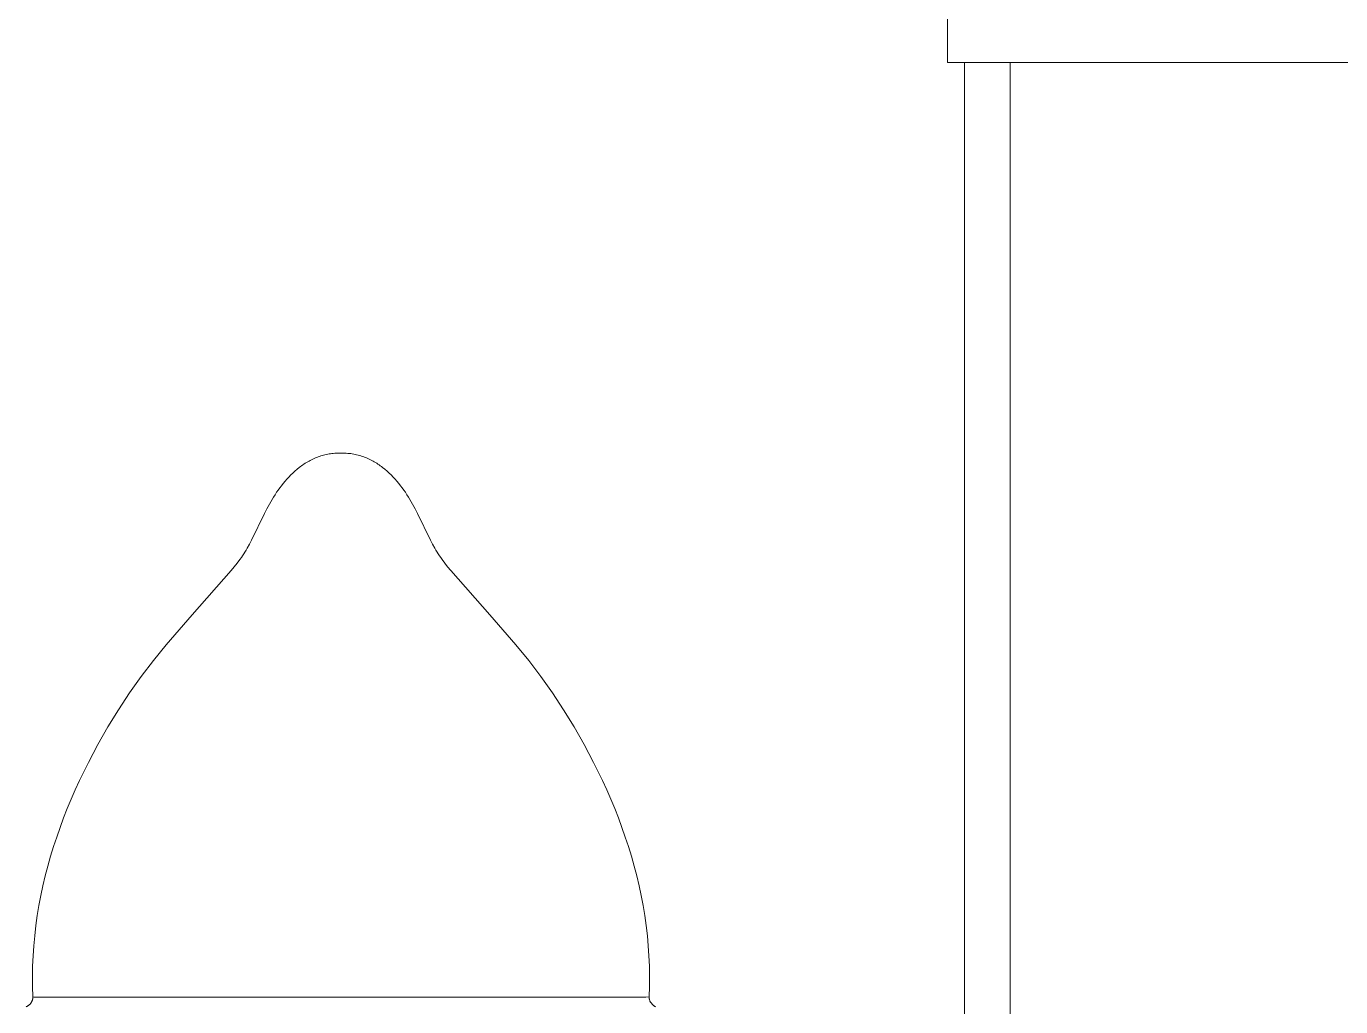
# Model space of a CAD drawing. Header units: millimetres. Extents: x 311 to 4068, y 1050 to 3803.
# Drawn here: x 482 to 597.2, y 3436.7 to 3522.6 of the extents above; entities that cross this region are included whole.
import ezdxf

# ---------------------------------------------------------------- set-up
doc = ezdxf.new("R2010")
doc.units = ezdxf.units.MM
doc.layers.add('ZANO_R', color=7, linetype='Continuous', lineweight=0)

msp = doc.modelspace()

# ---------------------------------------------------------------- linework, layer by layer
at = {"layer": 'ZANO_R'}
for p, q in [((562.74, 3567.05), (562.74, 3519.42)), ((562.74, 3519.42), (914.74, 3519.42)), ((564.24, 3519.42), (564.24, 3403.29)), ((568.24, 3403.29), (568.24, 3519.42)), ((506.68, 3484.43), (506.79, 3484.5)), ((506.79, 3484.5), (506.9, 3484.56)), ((506.9, 3484.56), (507.01, 3484.62)), ((507.01, 3484.62), (507.13, 3484.67)), ((507.13, 3484.67), (507.25, 3484.73)), ((507.25, 3484.73), (507.36, 3484.78)), ((507.36, 3484.78), (507.48, 3484.82)), ((507.48, 3484.82), (507.6, 3484.87)), ((507.6, 3484.87), (507.72, 3484.91)), ((507.72, 3484.91), (507.83, 3484.95)), ((507.83, 3484.95), (507.95, 3484.98)), ((507.95, 3484.98), (508.07, 3485.02)), ((508.07, 3485.02), (508.19, 3485.05)), ((508.19, 3485.05), (508.31, 3485.07)), ((508.31, 3485.07), (508.43, 3485.1)), ((508.43, 3485.1), (508.56, 3485.12)), ((508.56, 3485.12), (508.68, 3485.14)), ((508.68, 3485.14), (508.8, 3485.15)), ((508.8, 3485.15), (508.92, 3485.17)), ((508.92, 3485.17), (509.05, 3485.18)), ((509.05, 3485.18), (509.17, 3485.18)), ((509.17, 3485.18), (509.29, 3485.19)), ((509.29, 3485.19), (509.42, 3485.19)), ((509.42, 3485.19), (509.44, 3485.19)), ((509.44, 3485.19), (509.67, 3485.19)), ((509.59, 3485.19), (509.54, 3485.19)), ((509.67, 3485.19), (509.59, 3485.19)), ((509.67, 3485.19), (509.8, 3485.19)), ((509.8, 3485.19), (509.93, 3485.19)), ((509.93, 3485.19), (510.06, 3485.18)), ((510.06, 3485.18), (510.19, 3485.17)), ((510.19, 3485.17), (510.32, 3485.16)), ((510.32, 3485.16), (510.45, 3485.15)), ((510.45, 3485.15), (510.58, 3485.13)), ((510.58, 3485.13), (510.71, 3485.11)), ((510.71, 3485.11), (510.83, 3485.08)), ((510.83, 3485.08), (510.96, 3485.05)), ((510.96, 3485.05), (511.09, 3485.02)), ((511.09, 3485.02), (511.21, 3484.99)), ((511.21, 3484.99), (511.34, 3484.95)), ((511.34, 3484.95), (511.46, 3484.91)), ((511.46, 3484.91), (511.58, 3484.87)), ((511.58, 3484.87), (511.7, 3484.82)), ((511.7, 3484.82), (511.82, 3484.78)), ((511.82, 3484.78), (511.94, 3484.73)), ((511.94, 3484.73), (512.06, 3484.67)), ((512.06, 3484.67), (512.17, 3484.62)), ((512.17, 3484.62), (512.29, 3484.56)), ((512.29, 3484.56), (512.4, 3484.5)), ((512.4, 3484.5), (512.51, 3484.43)), ((505.19, 3483.28), (505.37, 3483.45)), ((505.37, 3483.45), (505.56, 3483.62)), ((505.56, 3483.62), (505.75, 3483.78)), ((505.75, 3483.78), (505.94, 3483.94)), ((505.94, 3483.94), (506.04, 3484.02)), ((506.04, 3484.02), (506.14, 3484.09)), ((506.14, 3484.09), (506.25, 3484.16)), ((506.25, 3484.16), (506.35, 3484.23)), ((506.35, 3484.23), (506.46, 3484.3)), ((506.46, 3484.3), (506.57, 3484.37)), ((506.57, 3484.37), (506.68, 3484.43)), ((512.51, 3484.43), (512.62, 3484.37)), ((512.62, 3484.37), (512.73, 3484.3)), ((512.73, 3484.3), (512.83, 3484.23)), ((512.83, 3484.23), (512.94, 3484.16)), ((512.94, 3484.16), (513.04, 3484.09)), ((513.04, 3484.09), (513.14, 3484.02)), ((513.14, 3484.02), (513.24, 3483.94)), ((513.24, 3483.94), (513.44, 3483.78)), ((513.44, 3483.78), (513.63, 3483.62)), ((513.63, 3483.62), (513.82, 3483.45)), ((513.82, 3483.45), (513.99, 3483.28)), ((504.09, 3481.95), (504.23, 3482.15)), ((504.23, 3482.15), (504.38, 3482.34)), ((504.38, 3482.34), (504.53, 3482.54)), ((504.53, 3482.54), (504.69, 3482.73)), ((504.69, 3482.73), (504.85, 3482.91)), ((504.85, 3482.91), (505.02, 3483.1)), ((505.02, 3483.1), (505.19, 3483.28)), ((513.99, 3483.28), (514.17, 3483.1)), ((514.17, 3483.1), (514.34, 3482.91)), ((514.34, 3482.91), (514.5, 3482.73)), ((514.5, 3482.73), (514.66, 3482.54)), ((514.66, 3482.54), (514.81, 3482.34)), ((514.81, 3482.34), (514.96, 3482.15)), ((514.96, 3482.15), (515.1, 3481.95)), ((503.32, 3480.72), (503.56, 3481.14)), ((503.56, 3481.14), (503.69, 3481.35)), ((503.69, 3481.35), (503.82, 3481.55)), ((503.82, 3481.55), (503.95, 3481.76)), ((503.95, 3481.76), (504.09, 3481.95)), ((515.1, 3481.95), (515.24, 3481.76)), ((515.24, 3481.76), (515.37, 3481.55)), ((515.37, 3481.55), (515.5, 3481.35)), ((515.5, 3481.35), (515.63, 3481.14)), ((515.63, 3481.14), (515.75, 3480.93)), ((501.76, 3477.57), (502.88, 3479.91)), ((502.88, 3479.91), (503.09, 3480.31)), ((503.09, 3480.31), (503.32, 3480.72)), ((515.75, 3480.93), (515.87, 3480.72)), ((515.87, 3480.72), (516.09, 3480.31)), ((516.09, 3480.31), (516.3, 3479.91)), ((516.3, 3479.91), (517.43, 3477.57)), ((501.57, 3477.22), (501.76, 3477.57)), ((517.43, 3477.57), (517.61, 3477.22)), ((501.08, 3476.36), (501.18, 3476.53)), ((501.18, 3476.53), (501.28, 3476.7)), ((501.28, 3476.7), (501.38, 3476.86)), ((501.38, 3476.86), (501.57, 3477.22)), ((517.61, 3477.22), (517.81, 3476.86)), ((517.81, 3476.86), (517.9, 3476.7)), ((517.9, 3476.7), (518.01, 3476.53)), ((518.01, 3476.53), (518.11, 3476.36)), ((499.98, 3474.92), (500.24, 3475.24)), ((500.24, 3475.24), (500.5, 3475.56)), ((500.5, 3475.56), (500.74, 3475.88)), ((500.74, 3475.88), (500.86, 3476.04)), ((500.86, 3476.04), (500.97, 3476.2)), ((500.97, 3476.2), (501.08, 3476.36)), ((518.11, 3476.36), (518.22, 3476.2)), ((518.22, 3476.2), (518.33, 3476.04)), ((518.33, 3476.04), (518.45, 3475.88)), ((518.45, 3475.88), (518.69, 3475.56)), ((518.69, 3475.56), (518.94, 3475.24)), ((518.94, 3475.24), (519.21, 3474.92)), ((496.56, 3471.03), (499.98, 3474.92)), ((519.21, 3474.92), (522.63, 3471.03)), ((494.26, 3468.4), (496.56, 3471.03)), ((522.63, 3471.03), (524.92, 3468.4)), ((493.15, 3467.03), (494.26, 3468.4)), ((524.92, 3468.4), (526.04, 3467.03)), ((492.08, 3465.63), (493.15, 3467.03)), ((526.04, 3467.03), (527.11, 3465.63)), ((491.06, 3464.19), (492.08, 3465.63)), ((527.11, 3465.63), (528.13, 3464.19)), ((490.09, 3462.71), (491.06, 3464.19)), ((528.13, 3464.19), (529.1, 3462.71)), ((489.16, 3461.2), (490.09, 3462.71)), ((529.1, 3462.71), (530.02, 3461.2)), ((488.29, 3459.67), (489.16, 3461.2)), ((530.02, 3461.2), (530.9, 3459.67)), ((487.46, 3458.1), (488.29, 3459.67)), ((530.9, 3459.67), (531.73, 3458.1)), ((486.68, 3456.5), (487.46, 3458.1)), ((531.73, 3458.1), (532.51, 3456.5)), ((485.95, 3454.88), (486.31, 3455.7)), ((486.31, 3455.7), (486.68, 3456.5)), ((532.51, 3456.5), (532.88, 3455.7)), ((532.88, 3455.7), (533.24, 3454.88)), ((485.61, 3454.06), (485.95, 3454.88)), ((533.24, 3454.88), (533.58, 3454.06)), ((485.28, 3453.23), (485.61, 3454.06)), ((533.58, 3454.06), (533.9, 3453.23)), ((484.68, 3451.56), (484.97, 3452.4)), ((484.97, 3452.4), (485.28, 3453.23)), ((533.9, 3453.23), (534.21, 3452.4)), ((534.21, 3452.4), (534.5, 3451.56)), ((484.4, 3450.72), (484.68, 3451.56)), ((534.5, 3451.56), (534.78, 3450.72)), ((484.15, 3449.87), (484.4, 3450.72)), ((534.78, 3450.72), (535.04, 3449.87)), ((483.68, 3448.16), (483.9, 3449.02)), ((483.9, 3449.02), (484.15, 3449.87)), ((535.04, 3449.87), (535.28, 3449.02)), ((535.28, 3449.02), (535.51, 3448.16)), ((483.47, 3447.29), (483.68, 3448.16)), ((535.51, 3448.16), (535.71, 3447.29)), ((483.29, 3446.43), (483.47, 3447.29)), ((535.71, 3447.29), (535.9, 3446.43)), ((482.98, 3444.68), (483.12, 3445.55)), ((483.12, 3445.55), (483.29, 3446.43)), ((535.9, 3446.43), (536.06, 3445.55)), ((536.06, 3445.55), (536.21, 3444.68)), ((482.85, 3443.8), (482.98, 3444.68)), ((536.21, 3444.68), (536.33, 3443.8)), ((482.75, 3442.91), (482.85, 3443.8)), ((536.33, 3443.8), (536.44, 3442.91)), ((482.61, 3441.14), (482.67, 3442.03)), ((482.67, 3442.03), (482.75, 3442.91)), ((536.44, 3442.91), (536.52, 3442.03)), ((536.52, 3442.03), (536.58, 3441.14)), ((482.57, 3440.25), (482.61, 3441.14)), ((536.58, 3441.14), (536.62, 3440.25)), ((482.55, 3439.35), (482.57, 3440.25)), ((536.62, 3440.25), (536.63, 3439.35)), ((482.56, 3438.45), (482.55, 3439.35)), ((482.6, 3437.55), (482.56, 3438.45)), ((536.62, 3438.45), (536.59, 3437.55)), ((536.63, 3439.35), (536.62, 3438.45)), ((482.52, 3437.22), (482.54, 3437.25)), ((482.54, 3437.25), (482.55, 3437.28)), ((482.55, 3437.28), (482.56, 3437.31)), ((482.56, 3437.31), (482.57, 3437.35)), ((482.57, 3437.35), (482.58, 3437.38)), ((482.58, 3437.41), (482.59, 3437.45)), ((482.58, 3437.38), (482.58, 3437.41)), ((482.59, 3437.48), (482.6, 3437.52)), ((482.59, 3437.45), (482.59, 3437.48)), ((482.68, 3437.54), (482.6, 3437.55)), ((482.6, 3437.52), (482.6, 3437.55)), ((485.59, 3437.54), (482.68, 3437.54)), ((492.94, 3437.54), (485.59, 3437.54)), ((497.9, 3437.54), (492.94, 3437.54)), ((519.66, 3437.54), (497.9, 3437.54)), ((524.82, 3437.54), (519.66, 3437.54)), ((536.32, 3437.54), (524.82, 3437.54)), ((536.59, 3437.55), (536.32, 3437.54)), ((536.59, 3437.55), (536.59, 3437.52)), ((536.59, 3437.52), (536.59, 3437.48)), ((536.59, 3437.48), (536.6, 3437.45)), ((536.6, 3437.45), (536.6, 3437.42)), ((536.6, 3437.42), (536.61, 3437.38)), ((536.61, 3437.38), (536.62, 3437.35)), ((536.62, 3437.35), (536.63, 3437.32)), ((536.63, 3437.32), (536.64, 3437.29)), ((536.64, 3437.29), (536.65, 3437.25)), ((536.65, 3437.25), (536.66, 3437.22)), ((536.66, 3437.22), (536.67, 3437.19)), ((482.01, 3436.69), (482.04, 3436.7)), ((482.04, 3436.7), (482.08, 3436.72)), ((482.08, 3436.72), (482.1, 3436.74)), ((482.1, 3436.74), (482.13, 3436.75)), ((482.13, 3436.75), (482.16, 3436.77)), ((482.16, 3436.77), (482.19, 3436.79)), ((482.19, 3436.79), (482.22, 3436.81)), ((482.22, 3436.81), (482.24, 3436.84)), ((482.24, 3436.84), (482.27, 3436.86)), ((482.27, 3436.86), (482.3, 3436.88)), ((482.3, 3436.88), (482.32, 3436.9)), ((482.32, 3436.9), (482.34, 3436.93)), ((482.34, 3436.93), (482.37, 3436.96)), ((482.37, 3436.96), (482.39, 3436.98)), ((482.39, 3436.98), (482.41, 3437.01)), ((482.41, 3437.01), (482.43, 3437.04)), ((482.43, 3437.04), (482.45, 3437.07)), ((482.45, 3437.07), (482.46, 3437.1)), ((482.46, 3437.1), (482.48, 3437.13)), ((482.48, 3437.13), (482.5, 3437.16)), ((482.5, 3437.16), (482.51, 3437.19)), ((482.51, 3437.19), (482.52, 3437.22)), ((536.67, 3437.19), (536.69, 3437.16)), ((536.69, 3437.16), (536.7, 3437.13)), ((536.7, 3437.13), (536.72, 3437.1)), ((536.72, 3437.1), (536.74, 3437.07)), ((536.74, 3437.07), (536.76, 3437.04)), ((536.76, 3437.04), (536.77, 3437.01)), ((536.77, 3437.01), (536.79, 3436.99)), ((536.79, 3436.99), (536.82, 3436.96)), ((536.82, 3436.96), (536.84, 3436.94)), ((536.84, 3436.94), (536.86, 3436.91)), ((536.86, 3436.91), (536.89, 3436.89)), ((536.89, 3436.89), (536.91, 3436.86)), ((536.91, 3436.86), (536.94, 3436.84)), ((536.94, 3436.84), (536.96, 3436.82)), ((536.96, 3436.82), (536.99, 3436.8)), ((536.99, 3436.8), (537.02, 3436.78)), ((537.02, 3436.78), (537.04, 3436.76)), ((537.04, 3436.76), (537.07, 3436.74)), ((537.07, 3436.74), (537.1, 3436.72)), ((537.1, 3436.72), (537.13, 3436.71)), ((537.13, 3436.71), (537.16, 3436.69))]:
    msp.add_line(p, q, dxfattribs=at)

doc.saveas('drawing.dxf')
